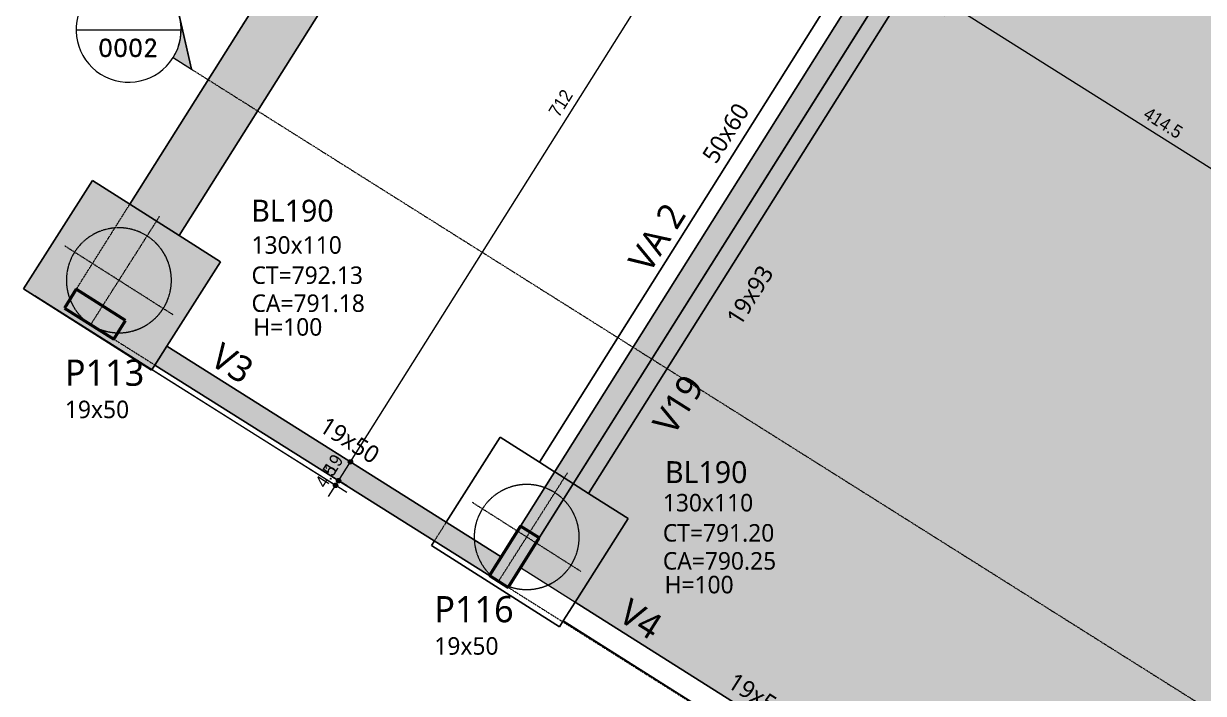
# Model space of a CAD drawing. Header units: centimetres. Extents: x -3523 to 38560, y -3196 to 88043.
# Drawn here: x -3523 to -2512, y 1886 to 2460 of the extents above; entities that cross this region are included whole.
import ezdxf

# ---------------------------------------------------------------- set-up
doc = ezdxf.new("R2010")
doc.units = ezdxf.units.CM
for name, pattern in [('Centro de 6 mm', [1.32, 0.6, -0.24, 0.24, -0.24]), ('Hidden', [0.714375, 0.47625, -0.238125]), ('Overhead', [0.396875, 0.238125, -0.15875]), ('Traço', [0.635, 0.3175, -0.3175])]:
    doc.linetypes.add(name, pattern=pattern)
for name, color, linetype, lineweight in [('A-ANNO-DIMS', 7, 'Continuous', 9), ('A-ANNO-DIMS-75', 7, 'Continuous', 9), ('A-DETL-GENF', 7, 'Continuous', 18), ('A-FLOR-OVHD', 7, 'Overhead', 18), ('G-ANNO-SYMB', 7, 'Continuous', 9), ('G-ANNO-TEXT', 7, 'Continuous', 9), ('S-BEAM', 7, 'Continuous', 25), ('S-BEAM-HDLN', 7, 'Traço', 25), ('S-BEAM-IDEN', 7, 'Continuous', 9), ('S-COLS', 7, 'Continuous', 25), ('S-COLS-IDEN', 7, 'Continuous', 9), ('S-FNDN', 7, 'Continuous', 25), ('S-FNDN-HDLN', 7, 'Traço', 18), ('S-FNDN-IDEN', 7, 'Continuous', 9)]:
    doc.layers.add(name, color=color, linetype=linetype, lineweight=lineweight)
doc.layers.add('A-DETL', color=7, linetype='Continuous', lineweight=18, true_color=0x00a600)
doc.styles.add('Arial_1', font='arial.ttf', dxfattribs={"width": 0.9, "height": 11.25})
doc.styles.add('Gadugi', font='gadugi.ttf', dxfattribs={"height": 15})
doc.styles.add('Gadugi_1', font='gadugi.ttf', dxfattribs={"height": 22.5})
doc.styles.add('Gadugi_2', font='gadugi.ttf', dxfattribs={"height": 18.75})
doc.styles.add('RomanD', font='romand__.ttf', dxfattribs={"height": 15})
doc.dimstyles.new('PED_1_5mm_ESQ', dxfattribs={"dimscale": 30.48, "dimtxt": 11.477918, "dimasz": 0.492126, "dimexe": 0.369094, "dimexo": 0.369094, "dimgap": 0.073819, "dimtad": 1, "dimdec": 1, "dimrnd": 0.5, "dimdsep": 46, "dimtxsty": 'Arial_1', "dimblk1": 'DOTSMALL', "dimblk2": 'DOTSMALL', "dimsah": 1, "dimcen": 0.09, "dimdle": 0.369094, "dimazin": 0, "dimtfac": 1, "dimtdec": 4, "dimtix": 1, "dimtmove": 0, "dimatfit": 3, "dimfxl": 1, "dimtvp": 1, "dimtolj": 1, "dimtzin": 0, "dimarcsym": 2})

# ---------------------------------------------------------------- blocks, each defined once
blk = doc.blocks.new('PED_BLRET-1EST_EXCENTRICA_R01_2019 - 110x130x100-V26-PL B 002 - FUNDAÇÃO')
at = {"layer": 'S-FNDN', "linetype": 'Hidden', "lineweight": 18}
for p, q in [((-55, 0), (-9.5, 0)), ((9.5, 0), (55, 0))]:
    blk.add_line(p, q, dxfattribs=at)
at = {"layer": 'S-FNDN-HDLN'}
for p, q in [((0, 45), (0, -65)), ((-9.5, 0), (9.5, 0))]:
    blk.add_line(p, q, dxfattribs=at)
for start, end in [(102.5045, 258.0079), (90.1697, 102.4981), (35.7066, 89.8467), (360, 35.7003), (282.4576, 360), (258.0143, 282.4513)]:
    blk.add_arc((0, 0), 45, start, end, dxfattribs=at)
blk = doc.blocks.new('PED_BLRET-1EST_EXCENTRICA_R01_2019 - 110x130x100-V27-PL B 002 - FUNDAÇÃO')
at = {"layer": 'S-FNDN', "linetype": 'Hidden', "lineweight": 18}
for p, q in [((0, 26), (0, -65)), ((-55, 0), (55, 0))]:
    blk.add_line(p, q, dxfattribs=at)
at = {"layer": 'S-FNDN-HDLN'}
blk.add_line((0, 45), (0, 26), dxfattribs=at)
for start, end in [(90.2942, 121.3044), (89.8723, 90.1413), (53.5187, 89.7341), (121.3107, 360), (360, 53.5123)]:
    blk.add_arc((0, 0), 45, start, end, dxfattribs=at)
blk = doc.blocks.new('Corte - M_Cabeça do corte - Preenchida-2060824-PL B 002 - FUNDAÇÃO')
at = {"layer": 'G-ANNO-SYMB'}
h = blk.add_hatch(color=256, dxfattribs=at)
edge = h.paths.add_edge_path(flags=0)
edge.add_line((-0.6, 0.849), (-0.6, 0.6))
edge.add_arc((-0.6, 0), 0.6, 90, 135)
edge.add_line((-1.024, 0.424), (-0.6, 0.849))
h = blk.add_hatch(color=256, dxfattribs=at)
edge = h.paths.add_edge_path(flags=0)
edge.add_line((-0.6, 0.849), (-0.176, 0.424))
edge.add_arc((-0.6, 0), 0.6, 45, 90)
edge.add_line((-0.6, 0.6), (-0.6, 0.849))
h = blk.add_hatch(color=256, dxfattribs=at)
edge = h.paths.add_edge_path(flags=0)
edge.add_line((-1.449, 0), (-1.024, 0.424))
edge.add_arc((-0.6, 0), 0.6, 135, 180)
edge.add_line((-1.2, 0), (-1.449, 0))
h = blk.add_hatch(color=256, dxfattribs=at)
edge = h.paths.add_edge_path(flags=0)
edge.add_line((0.249, 0), (0, 0))
edge.add_arc((-0.6, 0), 0.6, 360, 405)
edge.add_line((-0.176, 0.424), (0.249, 0))
for p, q in [((-0.6, 0.849), (-1.449, 0)), ((-0.6, 0.849), (-1.024, 0.424)), ((-0.6, 0.849), (0.249, 0)), ((-0.6, 0.6), (-0.6, 0.849)), ((-0.6, 0.849), (-0.6, 0.6)), ((-0.176, 0.424), (-0.6, 0.849)), ((-1.024, 0.424), (-1.449, 0)), ((0.249, 0), (-0.176, 0.424)), ((-1.449, 0), (-1.2, 0)), ((0, 0), (0.249, 0)), ((-1.2, 0), (-1.449, 0)), ((0, 0), (0.249, 0))]:
    blk.add_line(p, q, dxfattribs=at)
for start, end in [(360, 180), (90, 135), (45, 90), (135, 180), (360, 45), (180, 360)]:
    blk.add_arc((-0.6, 0), 0.6, start, end, dxfattribs=at)
blk = doc.blocks.new('DIMBLOCK134-PL B 002 - FUNDAÇÃO')
at = {"layer": 'A-ANNO-DIMS-75'}
h = blk.add_hatch(color=256, dxfattribs=at)
edge = h.paths.add_edge_path(flags=0)
edge.add_arc((-2728, 2476.4), 1.87, 0, 360)
h = blk.add_hatch(color=256, dxfattribs=at)
edge = h.paths.add_edge_path(flags=0)
edge.add_arc((-2377.1, 2255.5), 1.87, 0, 360)
for p, q in [((-2671.4, 2566.2), (-2734, 2466.9)), ((-2728, 2476.4), (-2671.4, 2566.2)), ((-2728, 2476.4), (-2377.1, 2255.5)), ((-2321.4, 2344), (-2383.1, 2246)), ((-2377.1, 2255.5), (-2321.4, 2344))]:
    blk.add_line(p, q, dxfattribs=at)
for centre in [(-2728, 2476.4), (-2377.1, 2255.5)]:
    blk.add_circle(centre, 1.87, dxfattribs=at)
at = {"layer": 'A-ANNO-DIMS-75', "color": 0, "insert": (-2558.3, 2389.5), "char_height": 11.25, "width": 41.956, "attachment_point": 1, "rotation": 327.8147, "line_spacing_factor": 0.941778, "style": 'Arial_1'}
blk.add_mtext('414.5', dxfattribs=at)
blk = doc.blocks.new('_DotSmall')
at = {"color": 0, "linetype": 'ByBlock', "const_width": 0.5}
blk.add_lwpolyline([(-0.0625, 0, 1), (0.0625, 0, 1)], format="xyb", close=True, dxfattribs=at)
blk = doc.blocks.new('DIMBLOCK151-PL B 002 - FUNDAÇÃO')
at = {"layer": 'A-ANNO-DIMS-75'}
h = blk.add_hatch(color=256, dxfattribs=at)
edge = h.paths.add_edge_path(flags=0)
edge.add_arc((-3255.6, 2064.6), 1.88, 0, 360)
h = blk.add_hatch(color=256, dxfattribs=at)
edge = h.paths.add_edge_path(flags=0)
edge.add_arc((-3253.1, 2068.6), 1.87, 0, 360)
for p, q in [((-3513.5, 2227), (-3246.1, 2058.7)), ((-3255.6, 2064.6), (-3513.5, 2227)), ((-3245.8, 2064.1), (-3262.6, 2074.6)), ((-3261.6, 2055.1), (-3253.1, 2068.6)), ((-3253.1, 2068.6), (-3245.8, 2064.1))]:
    blk.add_line(p, q, dxfattribs=at)
for centre, radius in [((-3255.6, 2064.6), 1.88), ((-3253.1, 2068.6), 1.87)]:
    blk.add_circle(centre, radius, dxfattribs=at)
at = {"layer": 'A-ANNO-DIMS-75', "color": 0, "insert": (-3273.8, 2067.4), "char_height": 11.25, "width": 23.309, "attachment_point": 1, "rotation": 57.8147, "line_spacing_factor": 0.941778, "style": 'Arial_1'}
blk.add_mtext('4.5', dxfattribs=at)
blk = doc.blocks.new('DIMBLOCK152-PL B 002 - FUNDAÇÃO')
at = {"layer": 'A-ANNO-DIMS-75'}
h = blk.add_hatch(color=256, dxfattribs=at)
edge = h.paths.add_edge_path(flags=0)
edge.add_arc((-3242.9, 2084.7), 1.88, 0, 360)
h = blk.add_hatch(color=256, dxfattribs=at)
edge = h.paths.add_edge_path(flags=0)
edge.add_arc((-3253.1, 2068.6), 1.87, 0, 360)
for p, q in [((-3253.1, 2068.6), (-3242.9, 2084.7)), ((-3235.7, 2080.1), (-3252.5, 2090.7)), ((-3242.9, 2084.7), (-3235.7, 2080.1)), ((-3245.8, 2064.1), (-3262.6, 2074.6)), ((-3253.1, 2068.6), (-3245.8, 2064.1))]:
    blk.add_line(p, q, dxfattribs=at)
for centre, radius in [((-3242.9, 2084.7), 1.88), ((-3253.1, 2068.6), 1.87)]:
    blk.add_circle(centre, radius, dxfattribs=at)
at = {"layer": 'A-ANNO-DIMS-75', "color": 0, "insert": (-3266.4, 2079.1), "char_height": 11.25, "width": 18.647, "attachment_point": 1, "rotation": 57.8147, "line_spacing_factor": 0.941778, "style": 'Arial_1'}
blk.add_mtext('19', dxfattribs=at)
blk = doc.blocks.new('DIMBLOCK153-PL B 002 - FUNDAÇÃO')
at = {"layer": 'A-ANNO-DIMS-75'}
h = blk.add_hatch(color=256, dxfattribs=at)
edge = h.paths.add_edge_path(flags=0)
edge.add_arc((-2863.8, 2687.2), 1.87, 0, 360)
h = blk.add_hatch(color=256, dxfattribs=at)
edge = h.paths.add_edge_path(flags=0)
edge.add_arc((-3242.9, 2084.7), 1.88, 0, 360)
for p, q in [((-2856.5, 2682.6), (-2873.3, 2693.1)), ((-3242.9, 2084.7), (-2863.8, 2687.2)), ((-2863.8, 2687.2), (-2856.5, 2682.6)), ((-3235.7, 2080.1), (-3252.5, 2090.7)), ((-3242.9, 2084.7), (-3235.7, 2080.1))]:
    blk.add_line(p, q, dxfattribs=at)
for centre, radius in [((-2863.8, 2687.2), 1.87), ((-3242.9, 2084.7), 1.88)]:
    blk.add_circle(centre, radius, dxfattribs=at)
at = {"layer": 'A-ANNO-DIMS-75', "color": 0, "insert": (-3073.8, 2385.1), "char_height": 11.25, "width": 27.971, "attachment_point": 1, "rotation": 57.8147, "line_spacing_factor": 0.941778, "style": 'Arial_1'}
blk.add_mtext('712', dxfattribs=at)

msp = doc.modelspace()

# ---------------------------------------------------------------- hatches: boundary and pattern name
at = {"layer": 'A-DETL-GENF', "true_color": 0xe6e6e6}
h = msp.add_hatch(color=254, dxfattribs=at)
h.paths.add_polyline_path([(-780.089, 706.316), (-386.115, 706.316), (-386.115, 707.119), (-490.138, 707.119), (-490.138, 819.102), (-113.138, 819.102), (-113.138, 707.119), (-124.365, 707.119), (-124.365, 706.316), (43.51, 706.316), (43.51, 770.619), (70.307, 770.619), (70.307, 1173.082), (306.417, 1173.082), (147.343, 1755.323), (97.342, 1755.323), (97.342, 1835.352), (-215.981, 1835.352), (-215.981, 1756.172), (-275.96, 1756.172), (-442.089, 1296.011), (-425.073, 1285.306), (-465.011, 1221.825), (-491.496, 1238.487), (-546.599, 1166.011), (-546.599, 1141.884), (-298.365, 1141.884), (-298.365, 1214.884), (-223.365, 1214.884), (-223.365, 1049.884), (-298.365, 1049.884), (-298.365, 1122.884), (-546.599, 1122.884), (-546.599, 1094.884), (-621.599, 1094.884), (-621.599, 1169.884), (-567.522, 1169.884), (-507.641, 1248.644), (-528.493, 1261.763), (-488.554, 1325.245), (-485.408, 1323.265), (-329.119, 1756.172), (-345.981, 1756.172), (-345.981, 1866.172), (-316.578, 1866.172), (-444.521, 2197.571), (-444.83, 2197.454), (-462.562, 2244.301), (-671.366, 2785.221), (-685.288, 2823.058), (-685.488, 2822.982), (-703.22, 2869.732), (-702.555, 2869.984), (-718.743, 2913.873), (-862.537, 3299.756), (-968.123, 3253.612), (-914.305, 3339.122), (-930.385, 3349.243), (-979.853, 3270.645), (-1027.785, 3380.324), (-999.447, 3392.709), (-1318.73, 3593.658), (-1333.645, 3569.961), (-1357.562, 3585.013), (-1342.647, 3608.71), (-1358.727, 3618.831), (-1373.642, 3595.134), (-1397.12, 3609.91), (-1382.205, 3633.607), (-1824.457, 3911.949), (-1862.275, 3851.86), (-1909.247, 3881.422), (-3097.084, 1994.095), (-2170.119, 1408.797), (-2169.792, 1409.316), (-2127.476, 1382.683), (-2127.841, 1382.102), (-1767.194, 1154.384), (-1737.355, 1154.384), (-1351.153, 1779.215), (-1413.278, 1818.573), (-1373.141, 1881.929), (-1233.757, 1793.627), (-1248.497, 1770.361), (-909.742, 1557.157), (-894.827, 1580.854), (-831.352, 1540.905), (-871.302, 1477.43), (-899.843, 1495.393), (-1197.486, 1153.393), (-1178.443, 1141.408), (-1218.392, 1077.933), (-1281.867, 1117.882), (-1279.683, 1121.353), (-1695.298, 1108.989), (-1460.081, 960.469), (-1310.615, 970.198), (-1282.615, 970.198), (-1282.615, 988.119), (-857.365, 988.119), (-857.365, 707.119), (-852.365, 707.119), (-852.365, 706.316), (-787.91, 706.316)], flags=0)
h.paths.add_polyline_path([(-1711.866, 1127.504), (-1267.491, 1140.724), (-1241.918, 1181.357), (-1213.76, 1163.636), (-916.117, 1505.636), (-934.777, 1517.38), (-919.862, 1541.077), (-1258.665, 1754.311), (-1273.895, 1730.271), (-1335.101, 1769.046), (-1715.019, 1154.384), (-1711.866, 1154.384), (-1711.866, 1137.129)], flags=0)
h.paths.add_polyline_path([(317.769, 1321.247), (317.769, 1754.601), (277.762, 1754.601), (277.762, 1835.352), (227.342, 1835.352), (227.342, 1755.323), (199.175, 1755.323), (306.417, 1362.799)], flags=0)
h.paths.add_polyline_path([(-17.803, 1780.55), (-17.803, 1796.55), (-1.803, 1796.55), (-2.348, 1792.409), (-3.947, 1788.55), (-6.489, 1785.236), (-9.803, 1782.694), (-13.662, 1781.095)], flags=0)
h.paths.add_polyline_path([(-33.803, 1796.55), (-33.258, 1800.691), (-31.659, 1804.55), (-29.117, 1807.864), (-25.803, 1810.406), (-21.944, 1812.005), (-17.803, 1812.55), (-17.803, 1796.55), (-33.258, 1796.55)], flags=0)
h.paths.add_polyline_path([(-1713.322, 2040.579), (-1755.638, 2067.212), (-1745.518, 2083.292), (-1703.201, 2056.659), (-1711.577, 2043.352)], flags=0)
h.paths.add_polyline_path([(-2141.673, 2310.054), (-2183.989, 2336.687), (-2173.869, 2352.768), (-2131.552, 2326.135)], flags=0)
h.paths.add_polyline_path([(-872.017, 2476.309), (-914.333, 2502.941), (-904.213, 2519.022), (-861.896, 2492.389)], flags=0)
h.paths.add_polyline_path([(-1278.153, 2731.912), (-1320.47, 2758.545), (-1310.349, 2774.626), (-1268.033, 2747.993), (-1275.233, 2736.552)], flags=0)
h.paths.add_polyline_path([(-1706.492, 3001.506), (-1748.808, 3028.139), (-1738.688, 3044.22), (-1696.371, 3017.587)], flags=0)
h.paths.add_polyline_path([(-866.215, 3298.666), (-862.634, 3300.018), (-865.839, 3308.62), (-871.262, 3312.032), (-868.974, 3305.973)], flags=0)
at = {"layer": 'S-BEAM', "true_color": 0x00bcb8}
for points in [[(-3389.805, 2278.639), (-3057.364, 2806.847), (-3099.68, 2833.48), (-3432.004, 2305.459)], [(-3115.608, 1982.129), (-3115.607, 1982.138), (-3123.81, 1987.301), (-3113.693, 2003.374), (-3128.892, 2012.94), (-3400.252, 2183.727), (-3410.444, 2167.692), (-3123.81, 1987.291)]]:
    msp.add_hatch(color=132, dxfattribs=at).paths.add_polyline_path(points, flags=0)
h = msp.add_hatch(color=132, dxfattribs=at)
h.paths.add_polyline_path([(-3107.734, 1977.173), (-3107.734, 1977.183), (-3107.744, 1977.18)], flags=0)
h.paths.add_polyline_path([(-3081.096, 2019.497), (-2691.098, 2639.156), (-2707.179, 2649.276), (-2727.08, 2617.656), (-2719.04, 2612.595), (-2726.497, 2600.747), (-2734.537, 2605.807), (-3097.177, 2029.617), (-3081.647, 2019.843)], flags=0)
at = {"layer": 'S-COLS', "true_color": 0x808080}
msp.add_hatch(color=8, dxfattribs=at).paths.add_polyline_path([(-3445.672, 2189.873), (-3435.552, 2205.953), (-3477.868, 2232.586), (-3487.989, 2216.506)], flags=0)
h = msp.add_hatch(color=8, dxfattribs=at)
h.paths.add_polyline_path([(-3113.693, 2003.374), (-3123.81, 1987.301), (-3115.607, 1982.138)], flags=0)
h.paths.add_polyline_path([(-3107.73, 1977.18), (-3081.097, 2019.497), (-3097.177, 2029.617), (-3113.693, 2003.374), (-3115.593, 1982.129), (-3107.733, 1977.182)], flags=0)
at = {"layer": 'S-FNDN', "true_color": 0x00bcb8}
h = msp.add_hatch(color=132, dxfattribs=at)
h.paths.add_polyline_path([(-3413.284, 2163.224), (-3354.28, 2256.06), (-3463.995, 2325.792), (-3522.999, 2232.956), (-3420.314, 2167.692)], flags=0)
h.paths.add_polyline_path([(-3445.672, 2189.873), (-3487.989, 2216.506), (-3477.868, 2232.586), (-3435.552, 2205.953), (-3439.606, 2199.511)], flags=0)

# ---------------------------------------------------------------- linework, layer by layer
at = {"layer": 'A-DETL', "color": 7}
for p, q in [((-1871.462, 3941.533), (-3097.118, 1994.116)), ((-3097.118, 1994.116), (-1460.081, 960.469))]:
    msp.add_line(p, q, dxfattribs=at)
at = {"layer": 'A-FLOR-OVHD'}
for p, q in [((-3477.868, 2232.586), (-2983.561, 3017.98)), ((-3445.672, 2189.873), (-3124.067, 1987.462)), ((-3107.729, 1977.18), (-2599.931, 1657.585)), ((-3107.729, 1977.18), (-2599.931, 1657.585))]:
    msp.add_line(p, q, dxfattribs=at)
at = {"layer": 'G-ANNO-SYMB'}
msp.add_line((-3477.991, 2455.052), (-3387.991, 2455.052), dxfattribs=at)
at = {"layer": 'G-ANNO-SYMB', "linetype": 'Centro de 6 mm'}
msp.add_line((-3394.906, 2431.082), (-2265.352, 1720.169), dxfattribs=at)
at = {"layer": 'S-BEAM'}
for p, q in [((-3099.68, 2833.48), (-3432.004, 2305.459)), ((-3389.805, 2278.639), (-3057.364, 2806.847)), ((-3081.097, 2019.496), (-2691.098, 2639.156)), ((-2747.655, 2614.063), (-3080.943, 2084.51)), ((-2734.537, 2605.807), (-3097.177, 2029.617)), ((-3038.744, 2057.69), (-2699.287, 2597.046)), ((-3432.004, 2305.459), (-3389.805, 2278.639)), ((-3400.252, 2183.727), (-3410.444, 2167.692)), ((-3113.693, 2003.374), (-3400.252, 2183.727)), ((-3410.444, 2167.692), (-3115.608, 1982.129)), ((-3080.943, 2084.51), (-3067.861, 2076.196)), ((-3051.826, 2066.004), (-3038.744, 2057.69)), ((-3115.608, 1982.129), (-3107.734, 1977.173)), ((-3050.264, 1964.532), (-3060.456, 1948.497)), ((-2627.039, 1697.302), (-3050.264, 1964.532)), ((-3060.456, 1948.497), (-2637.23, 1681.266))]:
    msp.add_line(p, q, dxfattribs=at)
at = {"layer": 'S-BEAM-HDLN', "linetype": 'Continuous'}
msp.add_line((-3067.857, 2076.193), (-3051.83, 2066.007), dxfattribs=at)
at = {"layer": 'S-COLS', "lineweight": 50}
for p, q in [((-3477.868, 2232.586), (-3487.989, 2216.506)), ((-3435.552, 2205.953), (-3477.868, 2232.586)), ((-3487.989, 2216.506), (-3445.672, 2189.873)), ((-3445.672, 2189.873), (-3435.552, 2205.953)), ((-3097.177, 2029.617), (-3123.81, 1987.301)), ((-3081.096, 2019.496), (-3097.177, 2029.617)), ((-3107.729, 1977.18), (-3081.096, 2019.496)), ((-3123.81, 1987.301), (-3107.729, 1977.18))]:
    msp.add_line(p, q, dxfattribs=at)
at = {"layer": 'S-FNDN'}
for p, q in [((-3463.995, 2325.792), (-3522.999, 2232.956)), ((-3432.004, 2305.459), (-3463.995, 2325.792)), ((-3389.805, 2278.639), (-3432.004, 2305.459)), ((-3354.28, 2256.06), (-3389.805, 2278.639)), ((-3400.252, 2183.727), (-3354.28, 2256.06)), ((-3522.999, 2232.956), (-3413.284, 2163.224)), ((-3410.444, 2167.692), (-3400.252, 2183.727)), ((-3413.284, 2163.224), (-3410.444, 2167.692)), ((-3114.492, 2105.833), (-3160.778, 2033.008)), ((-3080.943, 2084.51), (-3114.492, 2105.833)), ((-3067.861, 2076.196), (-3080.943, 2084.51)), ((-3038.744, 2057.69), (-3051.826, 2066.004)), ((-3004.777, 2036.101), (-3038.744, 2057.69)), ((-3050.264, 1964.532), (-3004.777, 2036.101)), ((-3170.969, 2016.972), (-3173.496, 2012.997)), ((-3173.496, 2012.997), (-3063.781, 1943.265)), ((-3060.456, 1948.497), (-3050.264, 1964.532)), ((-3063.781, 1943.265), (-3060.456, 1948.497))]:
    msp.add_line(p, q, dxfattribs=at)
at = {"layer": 'S-FNDN-HDLN'}
for p, q in [((-3051.83, 2066.007), (-3067.857, 2076.193)), ((-3160.78, 2033.004), (-3170.967, 2016.977))]:
    msp.add_line(p, q, dxfattribs=at)
for centre, start, end in [((-3441.322, 2240.288), 89.127849, 94.329054), ((-3441.322, 2240.288), 84.75575, 89.017461), ((-3441.322, 2240.288), 128.111276, 134.1206), ((-3441.322, 2240.288), 124.469627, 128.027513), ((-3441.322, 2240.288), 118.366809, 123.918854), ((-3441.322, 2240.288), 114.376526, 118.277682), ((-3441.322, 2240.288), 108.621574, 113.983083), ((-3441.322, 2240.288), 104.441987, 108.52634), ((-3441.322, 2240.288), 98.87535, 104.135942), ((-3441.322, 2240.288), 94.57949, 98.773102), ((-3441.322, 2240.288), 79.378688, 84.543807), ((-3441.322, 2240.288), 74.95523, 79.258742), ((-3441.322, 2240.288), 69.627342, 74.771509), ((-3441.322, 2240.288), 65.169696, 69.496013), ((-3441.322, 2240.288), 59.873069, 65.007554), ((-3441.322, 2240.288), 55.39438, 59.727957), ((-3441.322, 2240.288), 50.114784, 55.249268), ((-3441.322, 2240.288), 137.855147, 146.184351), ((-3441.322, 2240.288), 135.038504, 137.776132), ((-3441.322, 2240.288), 45.626324, 49.952641), ((-3441.322, 2240.288), 40.350828, 45.494995), ((-3441.322, 2240.288), 35.863595, 40.167108), ((-3441.322, 2240.288), 30.57853, 35.743649), ((-3441.322, 2240.288), 161.001738, 167.011061), ((-3441.322, 2240.288), 157.346205, 160.083833), ((-3441.322, 2240.288), 148.937986, 157.26719), ((-3441.322, 2240.288), 26.104876, 30.366587), ((-3441.322, 2240.288), 20.793283, 25.994488), ((-3441.322, 2240.288), 16.349236, 20.542847), ((-3441.322, 2240.288), 171.203484, 176.755528), ((-3441.322, 2240.288), 167.094825, 170.65271), ((-3441.322, 2240.288), 10.986395, 16.246988), ((-3441.322, 2240.288), 6.595997, 10.68035), ((-3441.322, 2240.288), 1.139254, 6.500763), ((-3441.322, 2240.288), 176.844655, 180.745811), ((-3441.322, 2240.288), 181.139254, 186.500763), ((-3441.322, 2240.288), 186.595997, 190.68035), ((-3441.322, 2240.288), 351.203484, 356.755528), ((-3441.322, 2240.288), 356.844655, 0.745811), ((-3441.322, 2240.288), 190.986395, 196.246988), ((-3441.322, 2240.288), 196.349236, 200.542847), ((-3441.322, 2240.288), 337.346205, 340.083833), ((-3441.322, 2240.288), 341.001738, 347.011061), ((-3441.322, 2240.288), 347.094825, 350.65271), ((-3441.322, 2240.288), 200.793283, 205.994488), ((-3441.322, 2240.288), 206.104876, 210.366587), ((-3441.322, 2240.288), 210.57853, 215.743649), ((-3441.322, 2240.288), 317.855147, 326.184351), ((-3441.322, 2240.288), 328.937986, 337.26719), ((-3441.322, 2240.288), 215.863595, 220.167108), ((-3441.322, 2240.288), 220.350828, 225.494995), ((-3441.322, 2240.288), 225.626324, 229.952641), ((-3441.322, 2240.288), 230.114784, 235.249268), ((-3441.322, 2240.288), 304.469627, 308.027513), ((-3441.322, 2240.288), 308.111276, 314.1206), ((-3441.322, 2240.288), 315.038504, 317.776132), ((-3441.322, 2240.288), 235.39438, 239.727957), ((-3441.322, 2240.288), 239.873069, 245.007554), ((-3441.322, 2240.288), 245.169696, 249.496013), ((-3441.322, 2240.288), 249.627342, 254.771509), ((-3441.322, 2240.288), 254.95523, 259.258742), ((-3441.322, 2240.288), 259.378688, 264.543807), ((-3441.322, 2240.288), 264.75575, 269.017461), ((-3441.322, 2240.288), 269.127849, 274.329054), ((-3441.322, 2240.288), 274.57949, 278.773102), ((-3441.322, 2240.288), 278.87535, 284.135942), ((-3441.322, 2240.288), 284.441987, 288.52634), ((-3441.322, 2240.288), 288.621574, 293.983083), ((-3441.322, 2240.288), 294.376526, 298.277682), ((-3441.322, 2240.288), 298.366809, 303.918854), ((-3091.818, 2020.329), 108.621574, 113.983083), ((-3091.818, 2020.329), 104.441987, 108.52634), ((-3091.818, 2020.329), 98.87535, 104.135942), ((-3091.818, 2020.329), 94.57949, 98.773102), ((-3091.818, 2020.329), 89.127849, 94.329054), ((-3091.818, 2020.329), 84.75575, 89.017461), ((-3091.818, 2020.329), 79.378688, 84.543807), ((-3091.818, 2020.329), 74.95523, 79.258742), ((-3091.818, 2020.329), 69.627342, 74.771509), ((-3091.818, 2020.329), 128.111276, 134.1206), ((-3091.818, 2020.329), 124.469627, 128.027513), ((-3091.818, 2020.329), 118.366809, 123.918854), ((-3091.818, 2020.329), 114.376526, 118.277682), ((-3091.818, 2020.329), 65.169696, 69.496013), ((-3091.818, 2020.329), 59.873069, 65.007554), ((-3091.818, 2020.329), 55.39438, 59.727957), ((-3091.818, 2020.329), 50.114784, 55.249268), ((-3091.818, 2020.329), 45.626324, 49.952641), ((-3091.818, 2020.329), 148.937986, 157.26719), ((-3091.818, 2020.329), 137.855147, 146.184351), ((-3091.818, 2020.329), 135.038504, 137.776132), ((-3091.818, 2020.329), 40.350828, 45.494995), ((-3091.818, 2020.329), 35.863595, 40.167108), ((-3091.818, 2020.329), 30.57853, 35.743649), ((-3091.818, 2020.329), 26.104876, 30.366587), ((-3091.818, 2020.329), 161.001738, 167.011061), ((-3091.818, 2020.329), 157.346205, 160.083833), ((-3091.818, 2020.329), 20.793283, 25.994488), ((-3091.818, 2020.329), 16.349236, 20.542847), ((-3091.818, 2020.329), 10.986395, 16.246988), ((-3091.818, 2020.329), 176.844655, 180.745811), ((-3091.818, 2020.329), 171.203484, 176.755528), ((-3091.818, 2020.329), 167.094825, 170.65271), ((-3091.818, 2020.329), 6.595997, 10.68035), ((-3091.818, 2020.329), 1.139254, 6.500763), ((-3091.818, 2020.329), 181.139254, 186.500763), ((-3091.818, 2020.329), 186.595997, 190.68035), ((-3091.818, 2020.329), 347.094825, 350.65271), ((-3091.818, 2020.329), 351.203484, 356.755528), ((-3091.818, 2020.329), 356.844655, 0.745811), ((-3091.818, 2020.329), 190.986395, 196.246988), ((-3091.818, 2020.329), 196.349236, 200.542847), ((-3091.818, 2020.329), 200.793283, 205.994488), ((-3091.818, 2020.329), 328.937986, 337.26719), ((-3091.818, 2020.329), 337.346205, 340.083833), ((-3091.818, 2020.329), 341.001738, 347.011061), ((-3091.818, 2020.329), 206.104876, 210.366587), ((-3091.818, 2020.329), 210.57853, 215.743649), ((-3091.818, 2020.329), 215.863595, 220.167108), ((-3091.818, 2020.329), 317.855147, 326.184351), ((-3091.818, 2020.329), 220.350828, 225.494995), ((-3091.818, 2020.329), 225.626324, 229.952641), ((-3091.818, 2020.329), 230.114784, 235.249268), ((-3091.818, 2020.329), 235.39438, 239.727957), ((-3091.818, 2020.329), 298.366809, 303.918854), ((-3091.818, 2020.329), 304.469627, 308.027513), ((-3091.818, 2020.329), 308.111276, 314.1206), ((-3091.818, 2020.329), 315.038504, 317.776132), ((-3091.818, 2020.329), 239.873069, 245.007554), ((-3091.818, 2020.329), 245.169696, 249.496013), ((-3091.818, 2020.329), 249.627342, 254.771509), ((-3091.818, 2020.329), 254.95523, 259.258742), ((-3091.818, 2020.329), 259.378688, 264.543807), ((-3091.818, 2020.329), 264.75575, 269.017461), ((-3091.818, 2020.329), 269.127849, 274.329054), ((-3091.818, 2020.329), 274.57949, 278.773102), ((-3091.818, 2020.329), 278.87535, 284.135942), ((-3091.818, 2020.329), 284.441987, 288.52634), ((-3091.818, 2020.329), 288.621574, 293.983083), ((-3091.818, 2020.329), 294.376526, 298.277682)]:
    msp.add_arc(centre, 45, start, end, dxfattribs=at)

# ---------------------------------------------------------------- block references
at = {"layer": 'G-ANNO-SYMB', "xscale": 74.99999999999996, "yscale": 74.99999999999996, "zscale": 74.99999999999996, "rotation": 327.8147107901016}
msp.add_blockref('Corte - M_Cabeça do corte - Preenchida-2060824-PL B 002 - FUNDAÇÃO', (-3394.906, 2431.082), dxfattribs=at)
at = {"layer": 'S-FNDN', "linetype": 'Traço', "lineweight": 18, "rotation": 147.5611686375374}
for name, p in [('PED_BLRET-1EST_EXCENTRICA_R01_2019 - 110x130x100-V27-PL B 002 - FUNDAÇÃO', (-3441.322, 2240.288)), ('PED_BLRET-1EST_EXCENTRICA_R01_2019 - 110x130x100-V26-PL B 002 - FUNDAÇÃO', (-3091.818, 2020.329))]:
    msp.add_blockref(name, p, dxfattribs=at)

# ---------------------------------------------------------------- texts
at = {"layer": 'G-ANNO-SYMB', "insert": (-3459.185, 2447.069), "char_height": 15, "width": 67.34175, "attachment_point": 1, "style": 'RomanD'}
msp.add_mtext('0002', dxfattribs=at)
at = {"layer": 'G-ANNO-TEXT', "char_height": 15, "attachment_point": 1, "style": 'Gadugi'}
for s, insert, width in [('130x110', (-3327.678, 2278.065), 94.99997), ('CT=792.13', (-3327.678, 2252.205), 122.05692), ('CA=791.18', (-3327.678, 2228.205), 125.06325), ('H=100', (-3326.178, 2207.849), 77.56327), ('130x110', (-2975.141, 2057.252), 94.99997), ('CT=791.20', (-2975.141, 2031.391), 122.05692), ('CA=790.25', (-2975.141, 2007.391), 125.06325), ('H=100', (-2973.641, 1987.036), 77.56327)]:
    msp.add_mtext(s, dxfattribs=dict(at, insert=insert, width=width))
at = {"layer": 'S-BEAM-IDEN', "attachment_point": 1}
for s, insert, char_height, width, rotation, style in [('50x60', (-2942.322, 2347.24), 15, 67.34175, 57.814715, 'Gadugi'), ('VA 2', (-3005.882, 2257.334), 22.5, 80.56959, 57.814715, 'Gadugi_1'), ('19x93', (-2921.568, 2208.173), 15, 67.34175, 57.814712, 'Gadugi'), ('V3', (-3352.698, 2187.955), 22.5, 45.09492, 327.81471, 'Gadugi_1'), ('V19', (-2985.128, 2118.267), 22.5, 66.13922, 57.814712, 'Gadugi_1'), ('19x50', (-3262.791, 2124.395), 15, 67.34175, 327.81471, 'Gadugi'), ('V4', (-3002.703, 1968.691), 22.5, 45.09492, 327.731141, 'Gadugi_1'), ('19x50', (-2912.889, 1905), 15, 67.34175, 327.731141, 'Gadugi')]:
    msp.add_mtext(s, dxfattribs=dict(at, insert=insert, char_height=char_height, width=width, rotation=rotation, style=style))
at = {"layer": 'S-COLS-IDEN', "attachment_point": 1}
for s, insert, char_height, width, style in [('P113', (-3487.609, 2172.424), 22.5, 84.77845, 'Gadugi_1'), ('19x50', (-3487.609, 2137.19), 15, 67.34175, 'Gadugi'), ('P116', (-3171.014, 1969.715), 22.5, 84.77845, 'Gadugi_1'), ('19x50', (-3171.014, 1934.481), 15, 67.34175, 'Gadugi')]:
    msp.add_mtext(s, dxfattribs=dict(at, insert=insert, char_height=char_height, width=width, style=style))
at = {"layer": 'S-FNDN-IDEN', "color": 5, "true_color": 0x0000ff, "char_height": 18.75, "width": 85.37972, "attachment_point": 1, "style": 'Gadugi_2'}
for insert in [(-3327.869, 2309.354), (-2973.268, 2085.319)]:
    msp.add_mtext('BL190', dxfattribs=dict(at, insert=insert))

# ---------------------------------------------------------------- dimensions: what is measured, and where the dimension line sits
at = {"layer": 'A-ANNO-DIMS'}
for base, p1, p2, angle, override, picture, middle in [((-2863.788, 2687.154), (-3245.189, 2086.134), (-2866.032, 2688.567), 57.81471, {"dimpost": '<>', "dimfxl": 711.817916}, 'DIMBLOCK153-PL B 002 - FUNDAÇÃO', (-3060.051, 2390.145)), ((-2377.074, 2255.532), (-2665.433, 2575.74), (-2315.382, 2353.553), 327.814712, {"dimpost": '<>', "dimfxl": 414.611849}, 'DIMBLOCK134-PL B 002 - FUNDAÇÃO', (-2548.264, 2372.72)), ((-3253.065, 2068.641), (-3522.999, 2232.956), (-3255.309, 2070.054), 57.81471, {"dimpost": '<>', "dimfxl": 313.360914}, 'DIMBLOCK151-PL B 002 - FUNDAÇÃO', (-3261.068, 2070.89)), ((-3242.944, 2084.722), (-3255.309, 2070.054), (-3245.189, 2086.134), 57.81471, {"dimpost": '<>', "dimfxl": 19}, 'DIMBLOCK152-PL B 002 - FUNDAÇÃO', (-3254.77, 2080.94))]:
    dim = msp.add_linear_dim(base=base, p1=p1, p2=p2, angle=angle, dimstyle='PED_1_5mm_ESQ', override=override, dxfattribs=at)
    dim.commit()
    dim.dimension.update_dxf_attribs({"geometry": picture, "text_midpoint": middle})

doc.saveas('drawing.dxf')
